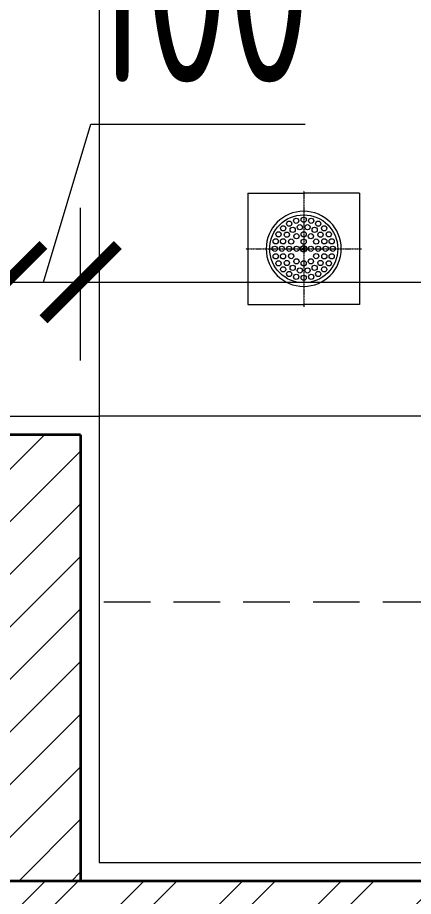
# Model space of a CAD drawing. Header units: millimetres. Extents: x -8913 to 62688, y -13000 to 43000.
# Drawn here: x 3765 to 4298, y 15979 to 17161 of the extents above; entities that cross this region are included whole.
import ezdxf
from ezdxf.xclip import XClip

# ---------------------------------------------------------------- set-up
doc = ezdxf.new("R2010")
doc.units = ezdxf.units.MM
doc.header["$MEASUREMENT"] = 0
doc.header["$XCLIPFRAME"] = 0
doc.header["$PDMODE"] = 1
doc.linetypes.add('1735 X DT-5BR-GFP$0$HIDDEN', pattern=[0.375, 0.25, -0.125])
doc.linetypes.add('HIDDEN', pattern=[0.375, 0.25, -0.125])
for name, color, linetype, lineweight in [('07--DIM-2', 2, 'Continuous', 25), ('1735 X DT-5BR-GFP$0$F--BLOCKWALL-3--HOLLOW', 3, 'Continuous', 35), ('1735 X DT-5BR-GFP$0$F--BLOCKWALL-3--SOLID', 3, 'Continuous', 35), ('1735 X DT-5BR-GFP$0$F--BLOCKWALL-HATCH--HOLLOW', 251, 'Continuous', 13), ('1735 X DT-5BR-GFP$0$F--BLOCKWALL-HATCH--SOLID', 251, 'Continuous', 13), ('1735 X DT-5BR-GFP$0$M--PLASTER-0', 8, 'Continuous', 9), ('1735 X DT-5BR-GFP$0$N--SANITARY-1', 9, 'Continuous', 18), ('1735 X DT-5BR-GFP$0$N--SANITARY-HID', 8, '1735 X DT-5BR-GFP$0$HIDDEN', 13), ('1735 X DT-5BR-GFP-Ext$0$A-HATCH ID PAVING', 251, 'Continuous', 0), ('N--DRAINPOINT', 251, 'Continuous', 18), ('Z--X-REF', 7, 'Continuous', 0)]:
    doc.layers.add(name, color=color, linetype=linetype, lineweight=lineweight)
doc.styles.add('ISO', font='isocp2.shx', dxfattribs={"width": 0.8})
doc.dimstyles.new('1-100_AR', dxfattribs={"dimtxt": 225, "dimasz": 100, "dimexe": 100, "dimexo": 100, "dimgap": 0, "dimtad": 0, "dimdec": 0, "dimzin": 12, "dimdsep": 46, "dimtxsty": 'ISO', "dimblk": 'ARCHTICK', "dimcen": 100, "dimdle": 100, "dimclrd": 8, "dimclre": 9, "dimclrt": 2, "dimadec": 0, "dimazin": 0, "dimtfac": 1, "dimtdec": 0, "dimtmove": 0, "dimatfit": 2, "dimldrblk": 'ARCHTICK', "dimfxl": 1, "dimtvp": 0.75, "dimtolj": 1, "dimtzin": 12, "dimlwd": 9, "dimlwe": 9, "dimarcsym": 0})

# ---------------------------------------------------------------- blocks, each defined once
blk = doc.blocks.new('1735 X DT-5BR-GFP')
at = {"layer": '1735 X DT-5BR-GFP$0$F--BLOCKWALL-HATCH--HOLLOW'}
h = blk.add_hatch(dxfattribs=at)
h.set_pattern_fill('ANSI32', color=256, scale=250, style=0)
h.paths.add_polyline_path([(7450, 16214.9), (7250, 16214.9), (7250, 16000), (3250, 16000), (3250, 15800), (7450, 15800)])
at = {"layer": '1735 X DT-5BR-GFP$0$F--BLOCKWALL-HATCH--SOLID'}
h = blk.add_hatch(dxfattribs=at)
h.set_pattern_fill('ANSI31', color=256, scale=400, style=0)
h.paths.add_polyline_path([(3850, 16600), (3250, 16600), (3250, 16500), (3750, 16500), (3750, 16000), (3850, 16000)], flags=17)
at = {"layer": '1735 X DT-5BR-GFP$0$F--BLOCKWALL-3--HOLLOW'}
blk.add_line((7250, 16000), (3250, 16000), dxfattribs=at)
at = {"layer": '1735 X DT-5BR-GFP$0$F--BLOCKWALL-3--SOLID'}
for points in [[(3850, 16600), (3250, 16600)], [(3850, 16600), (3850, 16000)]]:
    blk.add_lwpolyline(points, dxfattribs=at)
at = {"layer": '1735 X DT-5BR-GFP$0$M--PLASTER-0'}
blk.add_lwpolyline([(3275, 18700), (3275, 16625), (3875, 16625), (3875, 16025), (7225, 16025), (7225, 18900)], dxfattribs=at)
at = {"layer": '1735 X DT-5BR-GFP$0$N--SANITARY-1'}
for p in [(3875, 18725), (7225, 16625)]:
    blk.add_line(p, (3875, 16625), dxfattribs=at)
at = {"layer": '1735 X DT-5BR-GFP$0$N--SANITARY-HID', "ltscale": 250}
blk.add_line((7225, 16375), (3875, 16375), dxfattribs=at)
blk = doc.blocks.new('_ArchTick')
at = {"color": 0, "const_width": 0.15}
blk.add_lwpolyline([(-0.5, -0.5), (0.5, 0.5)], dxfattribs=at)
blk = doc.blocks.new('*D117')
at = {"layer": '07--DIM-2', "color": 9, "lineweight": 9, "transparency": 16777216}
for p, q in [((3250, 16600), (3250, 16905.2)), ((3750, 16600), (3750, 16905.2))]:
    blk.add_line(p, q, dxfattribs=at)
at = {"layer": '07--DIM-2', "color": 8, "lineweight": 9, "transparency": 16777216}
blk.add_line((3150, 16805.2), (3850, 16805.2), dxfattribs=at)
at = {"layer": 'Defpoints', "color": 0, "transparency": 16777216}
for p in [(3750, 16805.2), (3250, 16500), (3750, 16500)]:
    blk.add_point(p, dxfattribs=at)
at = {"layer": '07--DIM-2', "color": 8, "lineweight": 9, "transparency": 16777216, "xscale": 100, "yscale": 100, "zscale": 100, "rotation": 180}
blk.add_blockref('_ArchTick', (3250, 16805.2), dxfattribs=at)
at = {"layer": '07--DIM-2', "color": 8, "lineweight": 9, "transparency": 16777216, "xscale": 100, "yscale": 100, "zscale": 100}
blk.add_blockref('_ArchTick', (3750, 16805.2), dxfattribs=at)
at = {"layer": '07--DIM-2', "color": 2, "transparency": 16777216, "insert": (3500, 16973.9), "char_height": 225, "attachment_point": 5, "style": 'ISO'}
blk.add_mtext('\\A1;500', dxfattribs=at)
blk = doc.blocks.new('*D118')
at = {"layer": '07--DIM-2', "color": 8, "lineweight": 9, "transparency": 16777216}
for p, q in [((3800, 16805.2), (3863.8, 17017.7)), ((3863.8, 17017.7), (4151.9, 17017.7)), ((3650, 16805.2), (3950, 16805.2))]:
    blk.add_line(p, q, dxfattribs=at)
at = {"layer": '07--DIM-2', "color": 9, "lineweight": 9, "transparency": 16777216}
for p, q in [((3750, 16600), (3750, 16905.2)), ((3850, 16700), (3850, 16905.2))]:
    blk.add_line(p, q, dxfattribs=at)
at = {"layer": 'Defpoints', "color": 0, "transparency": 16777216}
for p in [(3850, 16805.2), (3850, 16600), (3750, 16500)]:
    blk.add_point(p, dxfattribs=at)
at = {"layer": '07--DIM-2', "color": 8, "lineweight": 9, "transparency": 16777216, "xscale": 100, "yscale": 100, "zscale": 100, "rotation": 180}
blk.add_blockref('_ArchTick', (3750, 16805.2), dxfattribs=at)
at = {"layer": '07--DIM-2', "color": 8, "lineweight": 9, "transparency": 16777216, "xscale": 100, "yscale": 100, "zscale": 100}
blk.add_blockref('_ArchTick', (3850, 16805.2), dxfattribs=at)
at = {"layer": '07--DIM-2', "color": 2, "transparency": 16777216, "insert": (4007.8, 17186.4), "char_height": 225, "attachment_point": 5, "style": 'ISO'}
blk.add_mtext('\\A1;100', dxfattribs=at)
blk = doc.blocks.new('*D119')
at = {"layer": '07--DIM-2', "color": 9, "lineweight": 9, "transparency": 16777216}
for p, q in [((3850, 16700), (3850, 16905.2)), ((7250, 16600), (7250, 16905.2))]:
    blk.add_line(p, q, dxfattribs=at)
at = {"layer": '07--DIM-2', "color": 8, "lineweight": 9, "transparency": 16777216}
blk.add_line((3750, 16805.2), (7350, 16805.2), dxfattribs=at)
at = {"layer": 'Defpoints', "color": 0, "transparency": 16777216}
for p in [(7250, 16805.2), (3850, 16600), (7250, 16500)]:
    blk.add_point(p, dxfattribs=at)
at = {"layer": '07--DIM-2', "color": 8, "lineweight": 9, "transparency": 16777216, "xscale": 100, "yscale": 100, "zscale": 100, "rotation": 180}
blk.add_blockref('_ArchTick', (3850, 16805.2), dxfattribs=at)
at = {"layer": '07--DIM-2', "color": 8, "lineweight": 9, "transparency": 16777216, "xscale": 100, "yscale": 100, "zscale": 100}
blk.add_blockref('_ArchTick', (7250, 16805.2), dxfattribs=at)
at = {"layer": '07--DIM-2', "color": 2, "transparency": 16777216, "insert": (5550, 16973.9), "char_height": 225, "attachment_point": 5, "style": 'ISO'}
blk.add_mtext('\\A1;3400', dxfattribs=at)
blk = doc.blocks.new('1735 X DT-5BR-GFP-Ext')
at = {"layer": '1735 X DT-5BR-GFP-Ext$0$A-HATCH ID PAVING'}
h = blk.add_hatch(dxfattribs=at)
h.set_pattern_fill('AR-HBONE', color=253, scale=25)
h.paths.add_polyline_path([(2100, 19999.6), (3000, 19999.6), (3000, 24500), (7500, 24500), (7500, 22800), (10400, 22800), (15000, 22800), (15000, 6450), (10000, 6450), (10000, 5850), (7500, 5850), (7500, 8000), (3000, 8000), (2999.9, 15300), (2450, 15300), (2450, 16500), (3000, 16500), (3000, 18600), (2100, 18600)], flags=16)
h.paths.add_polyline_path([(1799.8, 23300), (200, 23300), (200, 14350), (1950, 14350), (1950, 6399.7), (6400, 6400), (6400, 200), (7350, 200), (9650, 200), (10000, 200), (10000, 4650), (15000, 4650), (15000, 299.8), (15500, 299.8), (15875, 299.9), (17450, 299.8), (17450, 1606.8), (16050, 1606.8), (16050, 23850), (8550, 23850), (8550, 25550), (2950, 25550), (2950, 26700), (2900, 26700), (2900, 26800), (2000, 26800), (2000, 26700), (2000, 26700), (1950, 26700), (1950, 23300.1)])
blk = doc.blocks.new('FD_150x150')
at = {"layer": 'N--DRAINPOINT', "linetype": 'HIDDEN'}
for p, q in [((-25969.7, 12847.1), (-25969.7, 12691.1)), ((-26047.7, 12769.1), (-25891.7, 12769.1))]:
    blk.add_line(p, q, dxfattribs=at)
at = {"layer": 'N--DRAINPOINT', "ltscale": 5}
for p, q in [((-26044.7, 12844.1), (-26044.7, 12694.1)), ((-26044.7, 12844.1), (-25969.7, 12844.1)), ((-25894.7, 12844.1), (-25894.7, 12694.1)), ((-26020.2, 12770.4), (-26020.2, 12770.4)), ((-25971.9, 12769.6), (-25971.2, 12769.6)), ((-25971.9, 12769.6), (-25971.9, 12768.6)), ((-25971.9, 12768.6), (-25971.2, 12768.6)), ((-25970.2, 12771.3), (-25970.2, 12770.6)), ((-25970.2, 12771.3), (-25969.7, 12771.3)), ((-25970.2, 12767.6), (-25970.2, 12766.9)), ((-25970.2, 12766.9), (-25969.7, 12766.9)), ((-25969.2, 12771.3), (-25969.7, 12771.3)), ((-25969.2, 12766.9), (-25969.7, 12766.9)), ((-25969.2, 12771.3), (-25969.2, 12770.6)), ((-25969.2, 12767.6), (-25969.2, 12766.9)), ((-25967.5, 12769.6), (-25968.2, 12769.6)), ((-25967.5, 12768.6), (-25968.2, 12768.6)), ((-25967.5, 12769.6), (-25967.5, 12768.6)), ((-25919.2, 12769.1), (-25919.2, 12769.1)), ((-25894.7, 12694.1), (-25969.7, 12694.1)), ((-25917.2, 12694.1), (-25917.2, 12694.1))]:
    blk.add_line(p, q, dxfattribs=at)
at = {"layer": 'N--DRAINPOINT', "ltscale": 0.1}
for p, q in [((-25894.7, 12844.1), (-25969.7, 12844.1)), ((-25917.2, 12844.1), (-25917.2, 12844.1)), ((-26044.7, 12716.6), (-26044.7, 12716.6)), ((-25894.7, 12716.6), (-25894.7, 12716.6)), ((-26044.7, 12694.1), (-25969.7, 12694.1))]:
    blk.add_line(p, q, dxfattribs=at)
at = {"layer": 'N--DRAINPOINT', "ltscale": 5}
for points, knots in [([(-25969.7, 12819.6), (-25997.6, 12819.6), (-26020.2, 12797), (-26020.2, 12769.1), (-26020.2, 12741.2), (-25997.6, 12718.6), (-25969.7, 12718.6)], [0, 0, 0, 0, 1, 1, 1, 2, 2, 2, 2]), ([(-26015.4, 12769.1), (-26015.4, 12743.9), (-25995, 12723.4), (-25969.7, 12723.4), (-25944.5, 12723.4), (-25924, 12743.9), (-25924, 12769.1), (-25924, 12794.3), (-25944.5, 12814.8), (-25969.7, 12814.8), (-25995, 12814.8), (-26015.4, 12794.3), (-26015.4, 12769.1), (-26015.4, 12769.1), (-26015.4, 12769.1), (-26015.4, 12769.1)], [0, 0, 0, 0, 1, 1, 1, 2, 2, 2, 3, 3, 3, 4, 4, 4, 5, 5, 5, 5]), ([(-25983.3, 12806.8), (-25983.3, 12804.8), (-25981.8, 12803.3), (-25979.8, 12803.3), (-25977.9, 12803.3), (-25976.3, 12804.8), (-25976.3, 12806.8), (-25976.3, 12808.7), (-25977.9, 12810.3), (-25979.8, 12810.3), (-25981.8, 12810.3), (-25983.3, 12808.7), (-25983.3, 12806.8), (-25983.3, 12806.8), (-25983.3, 12806.8), (-25983.3, 12806.8)], [0, 0, 0, 0, 1, 1, 1, 2, 2, 2, 3, 3, 3, 4, 4, 4, 5, 5, 5, 5]), ([(-25973.2, 12808.1), (-25973.2, 12806.2), (-25971.7, 12804.6), (-25969.7, 12804.6), (-25967.8, 12804.6), (-25966.2, 12806.2), (-25966.2, 12808.1), (-25966.2, 12810), (-25967.8, 12811.6), (-25969.7, 12811.6), (-25971.7, 12811.6), (-25973.2, 12810), (-25973.2, 12808.1), (-25973.2, 12808.1), (-25973.2, 12808.1), (-25973.2, 12808.1)], [0, 0, 0, 0, 1, 1, 1, 2, 2, 2, 3, 3, 3, 4, 4, 4, 5, 5, 5, 5]), ([(-25969.7, 12718.6), (-25941.8, 12718.6), (-25919.2, 12741.2), (-25919.2, 12769.1), (-25919.2, 12797), (-25941.8, 12819.6), (-25969.7, 12819.6)], [0, 0, 0, 0, 1, 1, 1, 2, 2, 2, 2]), ([(-25963.1, 12806.8), (-25963.1, 12804.8), (-25961.6, 12803.3), (-25959.6, 12803.3), (-25957.7, 12803.3), (-25956.1, 12804.8), (-25956.1, 12806.8), (-25956.1, 12808.7), (-25957.7, 12810.3), (-25959.6, 12810.3), (-25961.6, 12810.3), (-25963.1, 12808.7), (-25963.1, 12806.8), (-25963.1, 12806.8), (-25963.1, 12806.8), (-25963.1, 12806.8)], [0, 0, 0, 0, 1, 1, 1, 2, 2, 2, 3, 3, 3, 4, 4, 4, 5, 5, 5, 5]), ([(-26000.8, 12796.7), (-26000.8, 12794.7), (-25999.2, 12793.2), (-25997.3, 12793.2), (-25995.4, 12793.2), (-25993.8, 12794.7), (-25993.8, 12796.7), (-25993.8, 12798.6), (-25995.4, 12800.2), (-25997.3, 12800.2), (-25999.2, 12800.2), (-26000.8, 12798.6), (-26000.8, 12796.7), (-26000.8, 12796.7), (-26000.8, 12796.7), (-26000.8, 12796.7)], [0, 0, 0, 0, 1, 1, 1, 2, 2, 2, 3, 3, 3, 4, 4, 4, 5, 5, 5, 5]), ([(-25992.7, 12802.9), (-25992.7, 12800.9), (-25991.2, 12799.4), (-25989.2, 12799.4), (-25987.3, 12799.4), (-25985.7, 12800.9), (-25985.7, 12802.9), (-25985.7, 12804.8), (-25987.3, 12806.4), (-25989.2, 12806.4), (-25991.2, 12806.4), (-25992.7, 12804.8), (-25992.7, 12802.9), (-25992.7, 12802.9), (-25992.7, 12802.9), (-25992.7, 12802.9)], [0, 0, 0, 0, 1, 1, 1, 2, 2, 2, 3, 3, 3, 4, 4, 4, 5, 5, 5, 5]), ([(-25988, 12794.6), (-25988, 12792.7), (-25986.4, 12791.1), (-25984.5, 12791.1), (-25982.6, 12791.1), (-25981, 12792.7), (-25981, 12794.6), (-25981, 12796.6), (-25982.6, 12798.1), (-25984.5, 12798.1), (-25986.4, 12798.1), (-25988, 12796.6), (-25988, 12794.6), (-25988, 12794.6), (-25988, 12794.6), (-25988, 12794.6)], [0, 0, 0, 0, 1, 1, 1, 2, 2, 2, 3, 3, 3, 4, 4, 4, 5, 5, 5, 5]), ([(-25978.4, 12798.1), (-25978.4, 12796.2), (-25976.8, 12794.6), (-25974.9, 12794.6), (-25972.9, 12794.6), (-25971.4, 12796.2), (-25971.4, 12798.1), (-25971.4, 12800.1), (-25972.9, 12801.6), (-25974.9, 12801.6), (-25976.8, 12801.6), (-25978.4, 12800.1), (-25978.4, 12798.1), (-25978.4, 12798.1), (-25978.4, 12798.1), (-25978.4, 12798.1)], [0, 0, 0, 0, 1, 1, 1, 2, 2, 2, 3, 3, 3, 4, 4, 4, 5, 5, 5, 5]), ([(-25968.1, 12798.1), (-25968.1, 12796.2), (-25966.5, 12794.6), (-25964.6, 12794.6), (-25962.7, 12794.6), (-25961.1, 12796.2), (-25961.1, 12798.1), (-25961.1, 12800.1), (-25962.7, 12801.6), (-25964.6, 12801.6), (-25966.5, 12801.6), (-25968.1, 12800.1), (-25968.1, 12798.1), (-25968.1, 12798.1), (-25968.1, 12798.1), (-25968.1, 12798.1)], [0, 0, 0, 0, 1, 1, 1, 2, 2, 2, 3, 3, 3, 4, 4, 4, 5, 5, 5, 5]), ([(-25958.5, 12794.6), (-25958.5, 12792.7), (-25956.9, 12791.1), (-25955, 12791.1), (-25953.1, 12791.1), (-25951.5, 12792.7), (-25951.5, 12794.6), (-25951.5, 12796.6), (-25953.1, 12798.1), (-25955, 12798.1), (-25956.9, 12798.1), (-25958.5, 12796.6), (-25958.5, 12794.6), (-25958.5, 12794.6), (-25958.5, 12794.6), (-25958.5, 12794.6)], [0, 0, 0, 0, 1, 1, 1, 2, 2, 2, 3, 3, 3, 4, 4, 4, 5, 5, 5, 5]), ([(-25953.7, 12802.9), (-25953.7, 12800.9), (-25952.2, 12799.4), (-25950.2, 12799.4), (-25948.3, 12799.4), (-25946.7, 12800.9), (-25946.7, 12802.9), (-25946.7, 12804.8), (-25948.3, 12806.4), (-25950.2, 12806.4), (-25952.2, 12806.4), (-25953.7, 12804.8), (-25953.7, 12802.9), (-25953.7, 12802.9), (-25953.7, 12802.9), (-25953.7, 12802.9)], [0, 0, 0, 0, 1, 1, 1, 2, 2, 2, 3, 3, 3, 4, 4, 4, 5, 5, 5, 5]), ([(-25945.7, 12796.7), (-25945.7, 12794.7), (-25944.1, 12793.2), (-25942.2, 12793.2), (-25940.2, 12793.2), (-25938.7, 12794.7), (-25938.7, 12796.7), (-25938.7, 12798.6), (-25940.2, 12800.2), (-25942.2, 12800.2), (-25944.1, 12800.2), (-25945.7, 12798.6), (-25945.7, 12796.7), (-25945.7, 12796.7), (-25945.7, 12796.7), (-25945.7, 12796.7)], [0, 0, 0, 0, 1, 1, 1, 2, 2, 2, 3, 3, 3, 4, 4, 4, 5, 5, 5, 5]), ([(-26007, 12788.6), (-26007, 12786.7), (-26005.4, 12785.1), (-26003.5, 12785.1), (-26001.6, 12785.1), (-26000, 12786.7), (-26000, 12788.6), (-26000, 12790.5), (-26001.6, 12792.1), (-26003.5, 12792.1), (-26005.4, 12792.1), (-26007, 12790.5), (-26007, 12788.6), (-26007, 12788.6), (-26007, 12788.6), (-26007, 12788.6)], [0, 0, 0, 0, 1, 1, 1, 2, 2, 2, 3, 3, 3, 4, 4, 4, 5, 5, 5, 5]), ([(-25995.8, 12788.1), (-25995.8, 12786.1), (-25994.3, 12784.6), (-25992.3, 12784.6), (-25990.4, 12784.6), (-25988.8, 12786.1), (-25988.8, 12788.1), (-25988.8, 12790), (-25990.4, 12791.6), (-25992.3, 12791.6), (-25994.3, 12791.6), (-25995.8, 12790), (-25995.8, 12788.1), (-25995.8, 12788.1), (-25995.8, 12788.1), (-25995.8, 12788.1)], [0, 0, 0, 0, 1, 1, 1, 2, 2, 2, 3, 3, 3, 4, 4, 4, 5, 5, 5, 5]), ([(-25983, 12786), (-25983, 12784.1), (-25981.4, 12782.5), (-25979.5, 12782.5), (-25977.6, 12782.5), (-25976, 12784.1), (-25976, 12786), (-25976, 12787.9), (-25977.6, 12789.5), (-25979.5, 12789.5), (-25981.4, 12789.5), (-25983, 12787.9), (-25983, 12786), (-25983, 12786), (-25983, 12786), (-25983, 12786)], [0, 0, 0, 0, 1, 1, 1, 2, 2, 2, 3, 3, 3, 4, 4, 4, 5, 5, 5, 5]), ([(-25973.2, 12788.6), (-25973.2, 12786.7), (-25971.7, 12785.1), (-25969.7, 12785.1), (-25967.8, 12785.1), (-25966.2, 12786.7), (-25966.2, 12788.6), (-25966.2, 12790.5), (-25967.8, 12792.1), (-25969.7, 12792.1), (-25971.7, 12792.1), (-25973.2, 12790.5), (-25973.2, 12788.6), (-25973.2, 12788.6), (-25973.2, 12788.6), (-25973.2, 12788.6)], [0, 0, 0, 0, 1, 1, 1, 2, 2, 2, 3, 3, 3, 4, 4, 4, 5, 5, 5, 5]), ([(-25963.5, 12786), (-25963.5, 12784.1), (-25961.9, 12782.5), (-25960, 12782.5), (-25958.1, 12782.5), (-25956.5, 12784.1), (-25956.5, 12786), (-25956.5, 12787.9), (-25958.1, 12789.5), (-25960, 12789.5), (-25961.9, 12789.5), (-25963.5, 12787.9), (-25963.5, 12786), (-25963.5, 12786), (-25963.5, 12786), (-25963.5, 12786)], [0, 0, 0, 0, 1, 1, 1, 2, 2, 2, 3, 3, 3, 4, 4, 4, 5, 5, 5, 5]), ([(-25950.6, 12788.1), (-25950.6, 12786.1), (-25949.1, 12784.6), (-25947.1, 12784.6), (-25945.2, 12784.6), (-25943.6, 12786.1), (-25943.6, 12788.1), (-25943.6, 12790), (-25945.2, 12791.6), (-25947.1, 12791.6), (-25949.1, 12791.6), (-25950.6, 12790), (-25950.6, 12788.1), (-25950.6, 12788.1), (-25950.6, 12788.1), (-25950.6, 12788.1)], [0, 0, 0, 0, 1, 1, 1, 2, 2, 2, 3, 3, 3, 4, 4, 4, 5, 5, 5, 5]), ([(-25939.5, 12788.6), (-25939.5, 12786.7), (-25937.9, 12785.1), (-25936, 12785.1), (-25934, 12785.1), (-25932.5, 12786.7), (-25932.5, 12788.6), (-25932.5, 12790.5), (-25934, 12792.1), (-25936, 12792.1), (-25937.9, 12792.1), (-25939.5, 12790.5), (-25939.5, 12788.6), (-25939.5, 12788.6), (-25939.5, 12788.6), (-25939.5, 12788.6)], [0, 0, 0, 0, 1, 1, 1, 2, 2, 2, 3, 3, 3, 4, 4, 4, 5, 5, 5, 5]), ([(-26010.9, 12779.2), (-26010.9, 12777.3), (-26009.3, 12775.7), (-26007.4, 12775.7), (-26005.5, 12775.7), (-26003.9, 12777.3), (-26003.9, 12779.2), (-26003.9, 12781.1), (-26005.5, 12782.7), (-26007.4, 12782.7), (-26009.3, 12782.7), (-26010.9, 12781.1), (-26010.9, 12779.2), (-26010.9, 12779.2), (-26010.9, 12779.2), (-26010.9, 12779.2)], [0, 0, 0, 0, 1, 1, 1, 2, 2, 2, 3, 3, 3, 4, 4, 4, 5, 5, 5, 5]), ([(-26001, 12779.2), (-26001, 12777.3), (-25999.4, 12775.7), (-25997.5, 12775.7), (-25995.5, 12775.7), (-25994, 12777.3), (-25994, 12779.2), (-25994, 12781.1), (-25995.5, 12782.7), (-25997.5, 12782.7), (-25999.4, 12782.7), (-26001, 12781.1), (-26001, 12779.2), (-26001, 12779.2), (-26001, 12779.2), (-26001, 12779.2)], [0, 0, 0, 0, 1, 1, 1, 2, 2, 2, 3, 3, 3, 4, 4, 4, 5, 5, 5, 5]), ([(-25990.1, 12778.8), (-25990.1, 12776.9), (-25988.6, 12775.3), (-25986.6, 12775.3), (-25984.7, 12775.3), (-25983.1, 12776.9), (-25983.1, 12778.8), (-25983.1, 12780.8), (-25984.7, 12782.3), (-25986.6, 12782.3), (-25988.6, 12782.3), (-25990.1, 12780.8), (-25990.1, 12778.8), (-25990.1, 12778.8), (-25990.1, 12778.8), (-25990.1, 12778.8)], [0, 0, 0, 0, 1, 1, 1, 2, 2, 2, 3, 3, 3, 4, 4, 4, 5, 5, 5, 5]), ([(-25974, 12769.1), (-25974, 12766.8), (-25972.1, 12764.8), (-25969.7, 12764.8), (-25967.4, 12764.8), (-25965.5, 12766.8), (-25965.5, 12769.1), (-25965.5, 12771.4), (-25967.4, 12773.3), (-25969.7, 12773.3), (-25972.1, 12773.3), (-25974, 12771.4), (-25974, 12769.1), (-25974, 12769.1), (-25974, 12769.1), (-25974, 12769.1)], [0, 0, 0, 0, 1, 1, 1, 2, 2, 2, 3, 3, 3, 4, 4, 4, 5, 5, 5, 5]), ([(-25973.2, 12778.6), (-25973.2, 12776.7), (-25971.7, 12775.1), (-25969.7, 12775.1), (-25967.8, 12775.1), (-25966.2, 12776.7), (-25966.2, 12778.6), (-25966.2, 12780.5), (-25967.8, 12782.1), (-25969.7, 12782.1), (-25971.7, 12782.1), (-25973.2, 12780.5), (-25973.2, 12778.6), (-25973.2, 12778.6), (-25973.2, 12778.6), (-25973.2, 12778.6)], [0, 0, 0, 0, 1, 1, 1, 2, 2, 2, 3, 3, 3, 4, 4, 4, 5, 5, 5, 5]), ([(-25956.4, 12778.8), (-25956.4, 12776.9), (-25954.8, 12775.3), (-25952.9, 12775.3), (-25950.9, 12775.3), (-25949.4, 12776.9), (-25949.4, 12778.8), (-25949.4, 12780.8), (-25950.9, 12782.3), (-25952.9, 12782.3), (-25954.8, 12782.3), (-25956.4, 12780.8), (-25956.4, 12778.8), (-25956.4, 12778.8), (-25956.4, 12778.8), (-25956.4, 12778.8)], [0, 0, 0, 0, 1, 1, 1, 2, 2, 2, 3, 3, 3, 4, 4, 4, 5, 5, 5, 5]), ([(-25945.5, 12779.2), (-25945.5, 12777.3), (-25944, 12775.7), (-25942, 12775.7), (-25940.1, 12775.7), (-25938.5, 12777.3), (-25938.5, 12779.2), (-25938.5, 12781.1), (-25940.1, 12782.7), (-25942, 12782.7), (-25944, 12782.7), (-25945.5, 12781.1), (-25945.5, 12779.2), (-25945.5, 12779.2), (-25945.5, 12779.2), (-25945.5, 12779.2)], [0, 0, 0, 0, 1, 1, 1, 2, 2, 2, 3, 3, 3, 4, 4, 4, 5, 5, 5, 5]), ([(-25935.6, 12779.2), (-25935.6, 12777.3), (-25934, 12775.7), (-25932.1, 12775.7), (-25930.1, 12775.7), (-25928.6, 12777.3), (-25928.6, 12779.2), (-25928.6, 12781.1), (-25930.1, 12782.7), (-25932.1, 12782.7), (-25934, 12782.7), (-25935.6, 12781.1), (-25935.6, 12779.2), (-25935.6, 12779.2), (-25935.6, 12779.2), (-25935.6, 12779.2)], [0, 0, 0, 0, 1, 1, 1, 2, 2, 2, 3, 3, 3, 4, 4, 4, 5, 5, 5, 5]), ([(-26012.2, 12769.1), (-26012.2, 12767.2), (-26010.7, 12765.6), (-26008.7, 12765.6), (-26006.8, 12765.6), (-26005.2, 12767.2), (-26005.2, 12769.1), (-26005.2, 12771), (-26006.8, 12772.6), (-26008.7, 12772.6), (-26010.7, 12772.6), (-26012.2, 12771), (-26012.2, 12769.1), (-26012.2, 12769.1), (-26012.2, 12769.1), (-26012.2, 12769.1)], [0, 0, 0, 0, 1, 1, 1, 2, 2, 2, 3, 3, 3, 4, 4, 4, 5, 5, 5, 5]), ([(-26010.9, 12759), (-26010.9, 12757.1), (-26009.3, 12755.5), (-26007.4, 12755.5), (-26005.5, 12755.5), (-26003.9, 12757.1), (-26003.9, 12759), (-26003.9, 12760.9), (-26005.5, 12762.5), (-26007.4, 12762.5), (-26009.3, 12762.5), (-26010.9, 12760.9), (-26010.9, 12759), (-26010.9, 12759), (-26010.9, 12759), (-26010.9, 12759)], [0, 0, 0, 0, 1, 1, 1, 2, 2, 2, 3, 3, 3, 4, 4, 4, 5, 5, 5, 5]), ([(-26002.7, 12769.1), (-26002.7, 12767.2), (-26001.2, 12765.6), (-25999.2, 12765.6), (-25997.3, 12765.6), (-25995.7, 12767.2), (-25995.7, 12769.1), (-25995.7, 12771), (-25997.3, 12772.6), (-25999.2, 12772.6), (-26001.2, 12772.6), (-26002.7, 12771), (-26002.7, 12769.1), (-26002.7, 12769.1), (-26002.7, 12769.1), (-26002.7, 12769.1)], [0, 0, 0, 0, 1, 1, 1, 2, 2, 2, 3, 3, 3, 4, 4, 4, 5, 5, 5, 5]), ([(-26001, 12759), (-26001, 12757.1), (-25999.4, 12755.5), (-25997.5, 12755.5), (-25995.5, 12755.5), (-25994, 12757.1), (-25994, 12759), (-25994, 12760.9), (-25995.5, 12762.5), (-25997.5, 12762.5), (-25999.4, 12762.5), (-26001, 12760.9), (-26001, 12759), (-26001, 12759), (-26001, 12759), (-26001, 12759)], [0, 0, 0, 0, 1, 1, 1, 2, 2, 2, 3, 3, 3, 4, 4, 4, 5, 5, 5, 5]), ([(-25992.7, 12769.1), (-25992.7, 12767.2), (-25991.2, 12765.6), (-25989.2, 12765.6), (-25987.3, 12765.6), (-25985.7, 12767.2), (-25985.7, 12769.1), (-25985.7, 12771), (-25987.3, 12772.6), (-25989.2, 12772.6), (-25991.2, 12772.6), (-25992.7, 12771), (-25992.7, 12769.1), (-25992.7, 12769.1), (-25992.7, 12769.1), (-25992.7, 12769.1)], [0, 0, 0, 0, 1, 1, 1, 2, 2, 2, 3, 3, 3, 4, 4, 4, 5, 5, 5, 5]), ([(-25990.1, 12759.3), (-25990.1, 12757.4), (-25988.6, 12755.8), (-25986.6, 12755.8), (-25984.7, 12755.8), (-25983.1, 12757.4), (-25983.1, 12759.3), (-25983.1, 12761.3), (-25984.7, 12762.8), (-25986.6, 12762.8), (-25988.6, 12762.8), (-25990.1, 12761.3), (-25990.1, 12759.3), (-25990.1, 12759.3), (-25990.1, 12759.3), (-25990.1, 12759.3)], [0, 0, 0, 0, 1, 1, 1, 2, 2, 2, 3, 3, 3, 4, 4, 4, 5, 5, 5, 5]), ([(-25982.7, 12769.1), (-25982.7, 12767.2), (-25981.2, 12765.6), (-25979.2, 12765.6), (-25977.3, 12765.6), (-25975.7, 12767.2), (-25975.7, 12769.1), (-25975.7, 12771), (-25977.3, 12772.6), (-25979.2, 12772.6), (-25981.2, 12772.6), (-25982.7, 12771), (-25982.7, 12769.1), (-25982.7, 12769.1), (-25982.7, 12769.1), (-25982.7, 12769.1)], [0, 0, 0, 0, 1, 1, 1, 2, 2, 2, 3, 3, 3, 4, 4, 4, 5, 5, 5, 5]), ([(-25973.7, 12769.1), (-25973.7, 12766.9), (-25971.9, 12765.1), (-25969.7, 12765.1), (-25967.5, 12765.1), (-25965.7, 12766.9), (-25965.7, 12769.1), (-25965.7, 12771.3), (-25967.5, 12773.1), (-25969.7, 12773.1), (-25971.9, 12773.1), (-25973.7, 12771.3), (-25973.7, 12769.1), (-25973.7, 12769.1), (-25973.7, 12769.1), (-25973.7, 12769.1)], [0, 0, 0, 0, 1, 1, 1, 2, 2, 2, 3, 3, 3, 4, 4, 4, 5, 5, 5, 5]), ([(-25963.7, 12769.1), (-25963.7, 12767.2), (-25962.2, 12765.6), (-25960.2, 12765.6), (-25958.3, 12765.6), (-25956.7, 12767.2), (-25956.7, 12769.1), (-25956.7, 12771), (-25958.3, 12772.6), (-25960.2, 12772.6), (-25962.2, 12772.6), (-25963.7, 12771), (-25963.7, 12769.1), (-25963.7, 12769.1), (-25963.7, 12769.1), (-25963.7, 12769.1)], [0, 0, 0, 0, 1, 1, 1, 2, 2, 2, 3, 3, 3, 4, 4, 4, 5, 5, 5, 5]), ([(-25956.4, 12759.3), (-25956.4, 12757.4), (-25954.8, 12755.8), (-25952.9, 12755.8), (-25950.9, 12755.8), (-25949.4, 12757.4), (-25949.4, 12759.3), (-25949.4, 12761.3), (-25950.9, 12762.8), (-25952.9, 12762.8), (-25954.8, 12762.8), (-25956.4, 12761.3), (-25956.4, 12759.3), (-25956.4, 12759.3), (-25956.4, 12759.3), (-25956.4, 12759.3)], [0, 0, 0, 0, 1, 1, 1, 2, 2, 2, 3, 3, 3, 4, 4, 4, 5, 5, 5, 5]), ([(-25953.7, 12769.1), (-25953.7, 12767.2), (-25952.2, 12765.6), (-25950.2, 12765.6), (-25948.3, 12765.6), (-25946.7, 12767.2), (-25946.7, 12769.1), (-25946.7, 12771), (-25948.3, 12772.6), (-25950.2, 12772.6), (-25952.2, 12772.6), (-25953.7, 12771), (-25953.7, 12769.1), (-25953.7, 12769.1), (-25953.7, 12769.1), (-25953.7, 12769.1)], [0, 0, 0, 0, 1, 1, 1, 2, 2, 2, 3, 3, 3, 4, 4, 4, 5, 5, 5, 5]), ([(-25945.5, 12759), (-25945.5, 12757.1), (-25944, 12755.5), (-25942, 12755.5), (-25940.1, 12755.5), (-25938.5, 12757.1), (-25938.5, 12759), (-25938.5, 12760.9), (-25940.1, 12762.5), (-25942, 12762.5), (-25944, 12762.5), (-25945.5, 12760.9), (-25945.5, 12759), (-25945.5, 12759), (-25945.5, 12759), (-25945.5, 12759)], [0, 0, 0, 0, 1, 1, 1, 2, 2, 2, 3, 3, 3, 4, 4, 4, 5, 5, 5, 5]), ([(-25943.7, 12769.1), (-25943.7, 12767.2), (-25942.2, 12765.6), (-25940.2, 12765.6), (-25938.3, 12765.6), (-25936.7, 12767.2), (-25936.7, 12769.1), (-25936.7, 12771), (-25938.3, 12772.6), (-25940.2, 12772.6), (-25942.2, 12772.6), (-25943.7, 12771), (-25943.7, 12769.1), (-25943.7, 12769.1), (-25943.7, 12769.1), (-25943.7, 12769.1)], [0, 0, 0, 0, 1, 1, 1, 2, 2, 2, 3, 3, 3, 4, 4, 4, 5, 5, 5, 5]), ([(-25935.6, 12759), (-25935.6, 12757.1), (-25934, 12755.5), (-25932.1, 12755.5), (-25930.1, 12755.5), (-25928.6, 12757.1), (-25928.6, 12759), (-25928.6, 12760.9), (-25930.1, 12762.5), (-25932.1, 12762.5), (-25934, 12762.5), (-25935.6, 12760.9), (-25935.6, 12759), (-25935.6, 12759), (-25935.6, 12759), (-25935.6, 12759)], [0, 0, 0, 0, 1, 1, 1, 2, 2, 2, 3, 3, 3, 4, 4, 4, 5, 5, 5, 5]), ([(-25934.2, 12769.1), (-25934.2, 12767.2), (-25932.7, 12765.6), (-25930.7, 12765.6), (-25928.8, 12765.6), (-25927.2, 12767.2), (-25927.2, 12769.1), (-25927.2, 12771), (-25928.8, 12772.6), (-25930.7, 12772.6), (-25932.7, 12772.6), (-25934.2, 12771), (-25934.2, 12769.1), (-25934.2, 12769.1), (-25934.2, 12769.1), (-25934.2, 12769.1)], [0, 0, 0, 0, 1, 1, 1, 2, 2, 2, 3, 3, 3, 4, 4, 4, 5, 5, 5, 5]), ([(-26007, 12749.6), (-26007, 12747.7), (-26005.4, 12746.1), (-26003.5, 12746.1), (-26001.6, 12746.1), (-26000, 12747.7), (-26000, 12749.6), (-26000, 12751.5), (-26001.6, 12753.1), (-26003.5, 12753.1), (-26005.4, 12753.1), (-26007, 12751.5), (-26007, 12749.6), (-26007, 12749.6), (-26007, 12749.6), (-26007, 12749.6)], [0, 0, 0, 0, 1, 1, 1, 2, 2, 2, 3, 3, 3, 4, 4, 4, 5, 5, 5, 5]), ([(-25995.8, 12750.1), (-25995.8, 12748.2), (-25994.3, 12746.6), (-25992.3, 12746.6), (-25990.4, 12746.6), (-25988.8, 12748.2), (-25988.8, 12750.1), (-25988.8, 12752.1), (-25990.4, 12753.6), (-25992.3, 12753.6), (-25994.3, 12753.6), (-25995.8, 12752.1), (-25995.8, 12750.1), (-25995.8, 12750.1), (-25995.8, 12750.1), (-25995.8, 12750.1)], [0, 0, 0, 0, 1, 1, 1, 2, 2, 2, 3, 3, 3, 4, 4, 4, 5, 5, 5, 5]), ([(-25983, 12752.2), (-25983, 12750.3), (-25981.4, 12748.7), (-25979.5, 12748.7), (-25977.6, 12748.7), (-25976, 12750.3), (-25976, 12752.2), (-25976, 12754.1), (-25977.6, 12755.7), (-25979.5, 12755.7), (-25981.4, 12755.7), (-25983, 12754.1), (-25983, 12752.2), (-25983, 12752.2), (-25983, 12752.2), (-25983, 12752.2)], [0, 0, 0, 0, 1, 1, 1, 2, 2, 2, 3, 3, 3, 4, 4, 4, 5, 5, 5, 5]), ([(-25973.2, 12749.6), (-25973.2, 12747.7), (-25971.7, 12746.1), (-25969.7, 12746.1), (-25967.8, 12746.1), (-25966.2, 12747.7), (-25966.2, 12749.6), (-25966.2, 12751.5), (-25967.8, 12753.1), (-25969.7, 12753.1), (-25971.7, 12753.1), (-25973.2, 12751.5), (-25973.2, 12749.6), (-25973.2, 12749.6), (-25973.2, 12749.6), (-25973.2, 12749.6)], [0, 0, 0, 0, 1, 1, 1, 2, 2, 2, 3, 3, 3, 4, 4, 4, 5, 5, 5, 5]), ([(-25963.5, 12752.2), (-25963.5, 12750.3), (-25961.9, 12748.7), (-25960, 12748.7), (-25958.1, 12748.7), (-25956.5, 12750.3), (-25956.5, 12752.2), (-25956.5, 12754.1), (-25958.1, 12755.7), (-25960, 12755.7), (-25961.9, 12755.7), (-25963.5, 12754.1), (-25963.5, 12752.2), (-25963.5, 12752.2), (-25963.5, 12752.2), (-25963.5, 12752.2)], [0, 0, 0, 0, 1, 1, 1, 2, 2, 2, 3, 3, 3, 4, 4, 4, 5, 5, 5, 5]), ([(-25950.6, 12750.1), (-25950.6, 12748.2), (-25949.1, 12746.6), (-25947.1, 12746.6), (-25945.2, 12746.6), (-25943.6, 12748.2), (-25943.6, 12750.1), (-25943.6, 12752.1), (-25945.2, 12753.6), (-25947.1, 12753.6), (-25949.1, 12753.6), (-25950.6, 12752.1), (-25950.6, 12750.1), (-25950.6, 12750.1), (-25950.6, 12750.1), (-25950.6, 12750.1)], [0, 0, 0, 0, 1, 1, 1, 2, 2, 2, 3, 3, 3, 4, 4, 4, 5, 5, 5, 5]), ([(-25939.5, 12749.6), (-25939.5, 12747.7), (-25937.9, 12746.1), (-25936, 12746.1), (-25934, 12746.1), (-25932.5, 12747.7), (-25932.5, 12749.6), (-25932.5, 12751.5), (-25934, 12753.1), (-25936, 12753.1), (-25937.9, 12753.1), (-25939.5, 12751.5), (-25939.5, 12749.6), (-25939.5, 12749.6), (-25939.5, 12749.6), (-25939.5, 12749.6)], [0, 0, 0, 0, 1, 1, 1, 2, 2, 2, 3, 3, 3, 4, 4, 4, 5, 5, 5, 5]), ([(-26000.8, 12741.5), (-26000.8, 12739.6), (-25999.2, 12738), (-25997.3, 12738), (-25995.4, 12738), (-25993.8, 12739.6), (-25993.8, 12741.5), (-25993.8, 12743.5), (-25995.4, 12745), (-25997.3, 12745), (-25999.2, 12745), (-26000.8, 12743.5), (-26000.8, 12741.5), (-26000.8, 12741.5), (-26000.8, 12741.5), (-26000.8, 12741.5)], [0, 0, 0, 0, 1, 1, 1, 2, 2, 2, 3, 3, 3, 4, 4, 4, 5, 5, 5, 5]), ([(-25992.7, 12735.3), (-25992.7, 12733.4), (-25991.2, 12731.8), (-25989.2, 12731.8), (-25987.3, 12731.8), (-25985.7, 12733.4), (-25985.7, 12735.3), (-25985.7, 12737.3), (-25987.3, 12738.8), (-25989.2, 12738.8), (-25991.2, 12738.8), (-25992.7, 12737.3), (-25992.7, 12735.3), (-25992.7, 12735.3), (-25992.7, 12735.3), (-25992.7, 12735.3)], [0, 0, 0, 0, 1, 1, 1, 2, 2, 2, 3, 3, 3, 4, 4, 4, 5, 5, 5, 5]), ([(-25988, 12743.5), (-25988, 12741.6), (-25986.4, 12740), (-25984.5, 12740), (-25982.6, 12740), (-25981, 12741.6), (-25981, 12743.5), (-25981, 12745.5), (-25982.6, 12747), (-25984.5, 12747), (-25986.4, 12747), (-25988, 12745.5), (-25988, 12743.5), (-25988, 12743.5), (-25988, 12743.5), (-25988, 12743.5)], [0, 0, 0, 0, 1, 1, 1, 2, 2, 2, 3, 3, 3, 4, 4, 4, 5, 5, 5, 5]), ([(-25978.4, 12740), (-25978.4, 12738.1), (-25976.8, 12736.5), (-25974.9, 12736.5), (-25972.9, 12736.5), (-25971.4, 12738.1), (-25971.4, 12740), (-25971.4, 12742), (-25972.9, 12743.5), (-25974.9, 12743.5), (-25976.8, 12743.5), (-25978.4, 12742), (-25978.4, 12740), (-25978.4, 12740), (-25978.4, 12740), (-25978.4, 12740)], [0, 0, 0, 0, 1, 1, 1, 2, 2, 2, 3, 3, 3, 4, 4, 4, 5, 5, 5, 5]), ([(-25968.1, 12740), (-25968.1, 12738.1), (-25966.5, 12736.5), (-25964.6, 12736.5), (-25962.7, 12736.5), (-25961.1, 12738.1), (-25961.1, 12740), (-25961.1, 12742), (-25962.7, 12743.5), (-25964.6, 12743.5), (-25966.5, 12743.5), (-25968.1, 12742), (-25968.1, 12740), (-25968.1, 12740), (-25968.1, 12740), (-25968.1, 12740)], [0, 0, 0, 0, 1, 1, 1, 2, 2, 2, 3, 3, 3, 4, 4, 4, 5, 5, 5, 5]), ([(-25958.5, 12743.5), (-25958.5, 12741.6), (-25956.9, 12740), (-25955, 12740), (-25953.1, 12740), (-25951.5, 12741.6), (-25951.5, 12743.5), (-25951.5, 12745.5), (-25953.1, 12747), (-25955, 12747), (-25956.9, 12747), (-25958.5, 12745.5), (-25958.5, 12743.5), (-25958.5, 12743.5), (-25958.5, 12743.5), (-25958.5, 12743.5)], [0, 0, 0, 0, 1, 1, 1, 2, 2, 2, 3, 3, 3, 4, 4, 4, 5, 5, 5, 5]), ([(-25953.7, 12735.3), (-25953.7, 12733.4), (-25952.2, 12731.8), (-25950.2, 12731.8), (-25948.3, 12731.8), (-25946.7, 12733.4), (-25946.7, 12735.3), (-25946.7, 12737.3), (-25948.3, 12738.8), (-25950.2, 12738.8), (-25952.2, 12738.8), (-25953.7, 12737.3), (-25953.7, 12735.3), (-25953.7, 12735.3), (-25953.7, 12735.3), (-25953.7, 12735.3)], [0, 0, 0, 0, 1, 1, 1, 2, 2, 2, 3, 3, 3, 4, 4, 4, 5, 5, 5, 5]), ([(-25945.7, 12741.5), (-25945.7, 12739.6), (-25944.1, 12738), (-25942.2, 12738), (-25940.2, 12738), (-25938.7, 12739.6), (-25938.7, 12741.5), (-25938.7, 12743.5), (-25940.2, 12745), (-25942.2, 12745), (-25944.1, 12745), (-25945.7, 12743.5), (-25945.7, 12741.5), (-25945.7, 12741.5), (-25945.7, 12741.5), (-25945.7, 12741.5)], [0, 0, 0, 0, 1, 1, 1, 2, 2, 2, 3, 3, 3, 4, 4, 4, 5, 5, 5, 5]), ([(-25983.3, 12731.4), (-25983.3, 12729.5), (-25981.8, 12727.9), (-25979.8, 12727.9), (-25977.9, 12727.9), (-25976.3, 12729.5), (-25976.3, 12731.4), (-25976.3, 12733.4), (-25977.9, 12734.9), (-25979.8, 12734.9), (-25981.8, 12734.9), (-25983.3, 12733.4), (-25983.3, 12731.4), (-25983.3, 12731.4), (-25983.3, 12731.4), (-25983.3, 12731.4)], [0, 0, 0, 0, 1, 1, 1, 2, 2, 2, 3, 3, 3, 4, 4, 4, 5, 5, 5, 5]), ([(-25973.2, 12730.1), (-25973.2, 12728.2), (-25971.7, 12726.6), (-25969.7, 12726.6), (-25967.8, 12726.6), (-25966.2, 12728.2), (-25966.2, 12730.1), (-25966.2, 12732), (-25967.8, 12733.6), (-25969.7, 12733.6), (-25971.7, 12733.6), (-25973.2, 12732), (-25973.2, 12730.1), (-25973.2, 12730.1), (-25973.2, 12730.1), (-25973.2, 12730.1)], [0, 0, 0, 0, 1, 1, 1, 2, 2, 2, 3, 3, 3, 4, 4, 4, 5, 5, 5, 5]), ([(-25963.1, 12731.4), (-25963.1, 12729.5), (-25961.6, 12727.9), (-25959.6, 12727.9), (-25957.7, 12727.9), (-25956.1, 12729.5), (-25956.1, 12731.4), (-25956.1, 12733.4), (-25957.7, 12734.9), (-25959.6, 12734.9), (-25961.6, 12734.9), (-25963.1, 12733.4), (-25963.1, 12731.4), (-25963.1, 12731.4), (-25963.1, 12731.4), (-25963.1, 12731.4)], [0, 0, 0, 0, 1, 1, 1, 2, 2, 2, 3, 3, 3, 4, 4, 4, 5, 5, 5, 5])]:
    blk.add_open_spline(points, degree=3, knots=knots, dxfattribs=at)
for points in [[(-25971.2, 12769.6), (-25970.7, 12769.6), (-25970.2, 12770), (-25970.2, 12770.6)], [(-25970.2, 12767.6), (-25970.2, 12768.2), (-25970.7, 12768.6), (-25971.2, 12768.6)], [(-25969.2, 12770.6), (-25969.2, 12770), (-25968.8, 12769.6), (-25968.2, 12769.6)], [(-25968.2, 12768.6), (-25968.8, 12768.6), (-25969.2, 12768.2), (-25969.2, 12767.6)]]:
    blk.add_open_spline(points, degree=3, dxfattribs=at)
blk = doc.blocks.new('DT GR_DRAIN POINT')
at = {"layer": 'N--DRAINPOINT', "ltscale": 5}
blk.add_blockref('FD_150x150', (30119.7, 4080.9), dxfattribs=at)
blk = doc.blocks.new('A$C08C56E5F')
at = {"layer": 'N--DRAINPOINT', "ltscale": 5}
blk.add_blockref('DT GR_DRAIN POINT', (-15000, -6450, 0), dxfattribs=at)

msp = doc.modelspace()

# ---------------------------------------------------------------- block references
at = {"layer": 'Z--X-REF'}
msp.add_blockref('1735 X DT-5BR-GFP-Ext', (0, 0), dxfattribs=at)

# ---------------------------------------------------------------- next in the draw order: block references
ref = msp.add_blockref('1735 X DT-5BR-GFP', (0, 0), dxfattribs=at)
XClip(ref).set_block_clipping_path([(-588.6123145858, -1067.9046505302), (17664.3925911275, 31096.0074428726)])

# ---------------------------------------------------------------- next in the draw order: block references
at = {"layer": 'N--DRAINPOINT'}
msp.add_blockref('A$C08C56E5F', (15000, 6450, 0), dxfattribs=at)

# ---------------------------------------------------------------- next in the draw order: dimensions: what is measured, and where the dimension line sits
at = {"layer": '07--DIM-2'}
for base, p1, p2, picture, middle in [((3850, 16805.2), (3750, 16500), (3850, 16600), '*D118', (3863.8, 17186.4)), ((3750, 16805.2), (3250, 16500), (3750, 16500), '*D117', (3500, 16973.9)), ((7250, 16805.2), (3850, 16600), (7250, 16500), '*D119', (5550, 16973.9))]:
    dim = msp.add_linear_dim(base=base, p1=p1, p2=p2, dimstyle='1-100_AR', override={"dimtmove": 1}, dxfattribs=at)
    dim.commit()
    dim.dimension.update_dxf_attribs({"geometry": picture, "text_midpoint": middle})

doc.saveas('drawing.dxf')
